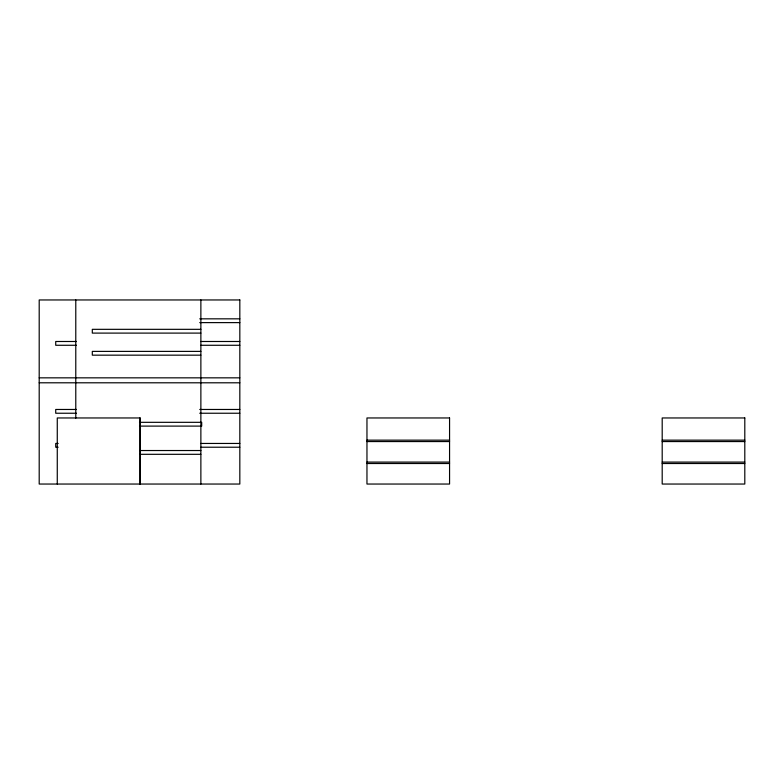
<?xml version="1.0" encoding="UTF-8"?>
<svg xmlns="http://www.w3.org/2000/svg" width="784" height="784" viewBox="0 0 784 784"><rect width="100%" height="100%" fill="white"/><g stroke="black" fill="none" stroke-linecap="round" stroke-linejoin="round"><path stroke-width="1.18" d="M199.734 318.833L239.826 318.833M199.734 322.616L239.826 322.616M200.871 329.329L92.306 329.329L92.306 333.102L200.871 333.102M76.46 341.491L55.723 341.491L55.723 345.274L76.46 345.274M200.9 341.491L239.826 341.491M200.9 345.274L239.826 345.274M200.871 351.389L92.306 351.389L92.306 355.162L200.871 355.162M39.2 377.839L239.826 377.839M39.2 382.798L239.826 382.798M76.46 409.464L55.723 409.464L55.723 413.237L76.46 413.237M199.734 409.464L239.826 409.464M199.734 413.237L239.826 413.237M139.483 422.321L201.694 422.321L201.694 426.104L139.483 426.104M366.961 440.147L449.565 440.147M662.196 440.147L744.8 440.147M366.961 441.559L449.565 441.559M662.196 441.559L744.8 441.559M58.163 443.45L55.723 443.45L55.723 447.223L58.163 447.223M200.9 443.45L239.826 443.45M200.9 447.223L239.826 447.223M139.885 450.526L200.871 450.526M139.885 454.308L200.871 454.308M366.961 462.09L449.565 462.09M662.196 462.09L744.8 462.09M366.961 463.511L449.565 463.511M662.196 463.511L744.8 463.511M200.871 299.958L200.871 484.042M140.346 484.042L140.346 417.96L57.271 417.96L57.271 484.042M139.875 417.96L139.875 484.042M75.783 299.958L75.783 418.176M239.826 299.958L39.2 299.958L39.2 484.042L239.826 484.042L239.826 299.958M449.565 417.96L366.961 417.96L366.961 484.042L449.565 484.042L449.565 417.96M744.8 417.96L662.196 417.96L662.196 484.042L744.8 484.042L744.8 417.96"/></g></svg>
